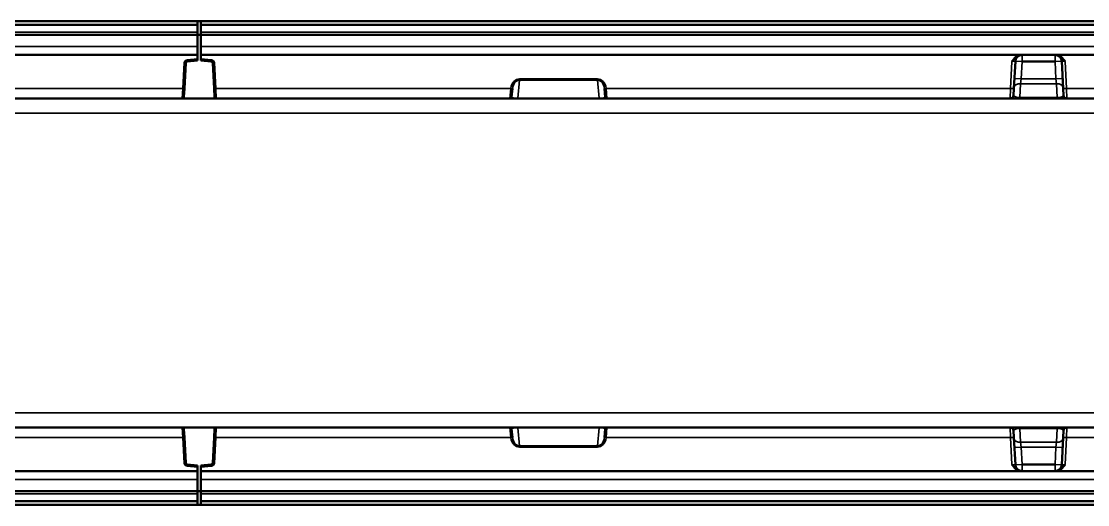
# Model space of a CAD drawing. Header units: millimetres. Extents: x 0 to 1485, y 0 to 1050.
# Drawn here: x 867.1 to 1184.8, y 429.4 to 573.4 of the extents above; entities that cross this region are included whole.
import ezdxf

# ---------------------------------------------------------------- set-up
doc = ezdxf.new("R2010")
doc.units = ezdxf.units.MM
doc.header["$LTSCALE"] = 2.5
doc.layers.add('Sichtbar (ISO)', color=7, linetype='Continuous', lineweight=50)
doc.layers.add('Sichtbar schmal (ISO)', color=7, linetype='Continuous', lineweight=35)

msp = doc.modelspace()

# ---------------------------------------------------------------- linework, layer by layer
at = {"layer": 'Sichtbar (ISO)'}
for p, q in [((919.6458354449126, 573.3937805098425), (420.6458354449124, 573.3937805098425)), ((919.6458354449126, 572.3937805098477), (420.6458354449124, 572.3937805098476)), ((919.6458354449126, 573.393780509842), (920.6458354449123, 573.393780509842)), ((919.6458354449126, 572.393780509843), (919.6458354449126, 573.3937805098425)), ((919.6458354449126, 572.3937805098478), (919.6458354449126, 570.1551016680177)), ((920.6458354449123, 573.3937805098426), (920.6458354449123, 572.3937805098432)), ((1419.645835444913, 573.3937805098427), (920.6458354449123, 573.3937805098426)), ((920.6458354449123, 570.1551016680176), (920.6458354449123, 572.3937805098478)), ((1419.645835444913, 572.3937805098478), (920.6458354449123, 572.3937805098478)), ((919.6458354449126, 569.3937805098485), (420.6458354449124, 569.3937805098484)), ((919.6458354449126, 569.3937805098485), (919.6458354449126, 570.1551016680176)), ((919.6458354449126, 569.393780509842), (920.6458354449123, 569.393780509842)), ((919.6458354449126, 565.8937805098485), (919.6458354449126, 569.3937805098485)), ((920.6458354449123, 570.1551016680177), (920.6458354449123, 569.3937805098485)), ((920.6458354449123, 569.3937805098485), (920.6458354449123, 565.8937805098485)), ((1419.645835444913, 569.3937805098486), (920.6458354449123, 569.3937805098485)), ((919.6458354449126, 565.8937805098485), (919.6458354449126, 563.3937805098477)), ((920.6458354449123, 563.3937805098478), (920.6458354449123, 565.8937805098485)), ((919.6458354449126, 563.3937805098477), (420.6458354449124, 563.3937805098476)), ((919.6458354449126, 562.2019007509547), (919.6458354449126, 563.3937805098423)), ((919.6458354449126, 562.2019007509547), (919.6458354449126, 561.6999908321828)), ((1419.645835444913, 563.3937805098479), (920.6458354449123, 563.3937805098478)), ((920.6458354449123, 563.3937805098423), (920.6458354449123, 562.2019007509548)), ((920.6458354449123, 561.699990832183), (920.6458354449123, 562.2019007509548)), ((915.7252018050265, 553.3676125317206), (916.1230879685761, 560.9597328045652)), ((916.5788248645797, 561.4316621754896), (919.6458354449126, 561.6999908321828)), ((920.6458354449123, 561.699990832183), (923.7128460252453, 561.4316621754897)), ((924.1685829212489, 560.9597328045653), (924.5664690847984, 553.3676125317207)), ((1162.800315971518, 553.3414445535991), (1163.227806639513, 561.498452422328)), ((1175.066605180803, 561.3937805098403), (1165.225065709022, 561.3937805098403)), ((1177.063864250312, 561.498452422328), (1177.491354918307, 553.3414445535991)), ((915.7252018050265, 553.3676125317206), (915.5941823568188, 550.8676125317198)), ((924.6974885330062, 550.8676125317199), (924.5664690847984, 553.3676125317207)), ((1013.455654958612, 553.3415162782084), (1013.192894370448, 550.8415162782076)), ((1013.455654958612, 553.3415162782084), (1013.463151887867, 553.4128447954274)), ((1040.828519001958, 553.4128447954274), (1040.836015931213, 553.3415162782084)), ((1041.098776519377, 550.8415162782076), (1040.836015931213, 553.3415162782084)), ((1162.800315971518, 553.3414445535992), (1162.695500412952, 551.3414445535986)), ((1177.596170476873, 551.3414445535986), (1177.491354918307, 553.3414445535992)), ((827.5960374670614, 550.3937805098413), (915.0948675894416, 550.3937805098413)), ((915.0948675894416, 550.3937805098411), (925.1968033003832, 550.3937805098411)), ((925.1968033003834, 550.3937805098415), (1012.695633422764, 550.3937805098415)), ((1012.695633422764, 550.3937805098411), (1014.994163248719, 550.3937805098399)), ((1014.994163248719, 550.3937805098399), (1039.297507641106, 550.3937805098399)), ((1039.297507641106, 550.3937805098399), (1041.596037467061, 550.3937805098411)), ((1041.596037467061, 550.3937805098415), (1161.696870878198, 550.3937805098415)), ((1161.696870878198, 550.3937805098399), (1162.645835444912, 550.393780509839)), ((1162.645835444912, 550.393780509839), (1163.306887562923, 550.3937805098387)), ((1163.306887562923, 550.3937805098387), (1164.589814227837, 550.3937805098386)), ((1164.589814227837, 550.3937805098386), (1175.701856661987, 550.3937805098386)), ((1175.701856661987, 550.3937805098386), (1176.984783326902, 550.3937805098387)), ((1176.984783326902, 550.3937805098387), (1177.645835444913, 550.393780509839)), ((1177.645835444913, 550.393780509839), (1178.594800011628, 550.3937805098399)), ((1178.594800011628, 550.3937805098415), (1298.695633422763, 550.3937805098415)), ((915.0948675894416, 452.3937805098414), (827.5960374670614, 452.3937805098413)), ((915.0948675894417, 452.3937805098411), (925.1968033003834, 452.3937805098411)), ((915.5941823568188, 451.9199484879629), (915.7252018050265, 449.4199484879635)), ((924.5664690847987, 449.4199484879636), (924.6974885330063, 451.9199484879629)), ((1012.695633422764, 452.3937805098415), (925.1968033003834, 452.3937805098414)), ((1014.994163248719, 452.39378050984), (1012.695633422764, 452.3937805098411)), ((1013.192894370448, 451.9460447414753), (1013.455654958612, 449.4460447414759)), ((1039.297507641106, 452.39378050984), (1014.994163248719, 452.39378050984)), ((1041.596037467062, 452.3937805098411), (1039.297507641106, 452.39378050984)), ((1040.836015931213, 449.4460447414759), (1041.098776519377, 451.9460447414753)), ((1161.696870878198, 452.3937805098415), (1041.596037467062, 452.3937805098415)), ((1162.645835444913, 452.393780509839), (1161.696870878198, 452.3937805098399)), ((1163.306887562924, 452.3937805098388), (1162.645835444913, 452.393780509839)), ((1162.695500412952, 451.4461164660844), (1162.800315971519, 449.4461164660851)), ((1164.589814227838, 452.3937805098387), (1163.306887562924, 452.3937805098388)), ((1175.701856661988, 452.3937805098387), (1164.589814227838, 452.3937805098387)), ((1176.984783326902, 452.3937805098388), (1175.701856661988, 452.3937805098387)), ((1177.645835444913, 452.393780509839), (1176.984783326902, 452.3937805098388)), ((1177.491354918307, 449.4461164660851), (1177.596170476873, 451.4461164660844)), ((1178.594800011628, 452.3937805098399), (1177.645835444913, 452.393780509839)), ((1298.695633422764, 452.3937805098416), (1178.594800011628, 452.3937805098415)), ((916.1230879685761, 441.8278282151189), (915.7252018050265, 449.4199484879635)), ((924.5664690847987, 449.4199484879636), (924.1685829212491, 441.827828215119)), ((1013.463151887867, 449.3747162242569), (1013.455654958612, 449.4460447414759)), ((1040.836015931213, 449.446044741476), (1040.828519001958, 449.3747162242569)), ((1163.227806639513, 441.2891085973562), (1162.800315971519, 449.4461164660851)), ((1177.491354918307, 449.4461164660851), (1177.063864250313, 441.2891085973562)), ((420.6458354449124, 439.3937805098476), (919.6458354449126, 439.3937805098477)), ((919.6458354449126, 441.0875701875013), (916.5788248645797, 441.3558988441945)), ((919.6458354449126, 441.0875701875013), (919.6458354449126, 440.5856602687298)), ((919.6458354449126, 439.3937805098423), (919.6458354449126, 440.5856602687298)), ((919.6458354449126, 439.3937805098478), (919.6458354449126, 436.8937805098485)), ((923.7128460252457, 441.3558988441946), (920.6458354449126, 441.0875701875014)), ((920.6458354449126, 440.5856602687299), (920.6458354449126, 441.0875701875014)), ((920.6458354449126, 440.5856602687299), (920.6458354449126, 439.3937805098423)), ((920.6458354449126, 439.3937805098478), (1419.645835444913, 439.3937805098479)), ((920.6458354449126, 436.8937805098485), (920.6458354449126, 439.3937805098478)), ((1175.066605180803, 441.3937805098402), (1165.225065709022, 441.3937805098402)), ((919.6458354449126, 433.3937805098485), (919.6458354449126, 436.8937805098485)), ((920.6458354449126, 436.8937805098486), (920.6458354449126, 433.3937805098485)), ((420.6458354449124, 433.3937805098483), (919.6458354449126, 433.3937805098485)), ((919.6458354449126, 433.393780509842), (920.6458354449126, 433.393780509842)), ((919.6458354449126, 432.6324593516794), (919.6458354449126, 433.3937805098485)), ((919.6458354449126, 432.6324593516792), (919.6458354449126, 430.3937805098476)), ((920.6458354449126, 433.3937805098485), (920.6458354449126, 432.6324593516794)), ((920.6458354449126, 433.3937805098485), (1419.645835444913, 433.3937805098487)), ((920.6458354449126, 430.3937805098477), (920.6458354449126, 432.6324593516794)), ((420.6458354449124, 430.3937805098476), (919.6458354449126, 430.3937805098477)), ((420.6458354449124, 429.3937805098424), (919.6458354449126, 429.3937805098425)), ((919.6458354449126, 429.3937805098425), (919.6458354449126, 430.393780509843)), ((920.6458354449126, 429.393780509842), (919.6458354449126, 429.393780509842)), ((920.6458354449126, 430.3937805098478), (1419.645835444913, 430.3937805098479)), ((920.6458354449126, 430.3937805098431), (920.6458354449126, 429.3937805098426)), ((920.6458354449126, 429.3937805098426), (1419.645835444913, 429.3937805098428))]:
    msp.add_line(p, q, dxfattribs=at)
for centre, radius, start, end in [((1165.225065709022, 561.393780509842), 2.000000000000008, 90, 177.0000000000002), ((1175.066605180803, 561.393780509842), 2.000000000000004, 2.999999999999801, 90), ((916.6224027359533, 560.9335648264438), 0.4999999999999685, 95.00000000000065, 177.0000000000024), ((923.6692681538717, 560.9335648264438), 0.5000000000000481, 2.999999999997614, 85.00000000000024), ((915.0948675894416, 550.8937805098413), 0.4999999999999685, 270, 357.0000000000024), ((925.1968033003834, 550.8937805098415), 0.5000000000000417, 182.9999999999976, 269.9999999999797), ((1012.695633422764, 550.8937805098415), 0.4999999999999778, 270, 354.0000000000022), ((1041.596037467061, 550.8937805098415), 0.5000000000000071, 186.0000000000078, 270), ((1161.696870878198, 551.3937805098415), 1.000000000000001, 269.9999999999898, 356.9999999999973), ((1178.594800011628, 551.3937805098415), 0.9999999999999993, 183.0000000000027, 270.0000000000102), ((915.0948675894416, 451.8937805098413), 0.5000000000000417, 2.999999999997614, 89.99999999997965), ((925.1968033003834, 451.8937805098415), 0.4999999999999686, 90, 177.0000000000024), ((1012.695633422764, 451.8937805098414), 0.5000000000000073, 6.000000000007876, 90), ((1041.596037467062, 451.8937805098415), 0.5000000000000153, 90, 174.0000000000022), ((1161.696870878198, 451.3937805098415), 0.9999999999999996, 3.000000000002719, 90.00000000001017), ((1178.594800011628, 451.3937805098415), 1.000000000000001, 89.99999999998981, 176.9999999999973), ((916.6224027359533, 441.8539961932405), 0.5000000000000481, 182.9999999999976, 265.0000000000002), ((923.6692681538718, 441.8539961932405), 0.4999999999999686, 275.0000000000007, 357.0000000000024), ((1165.225065709022, 441.393780509842), 2.000000000000005, 182.9999999999998, 270), ((1175.066605180803, 441.393780509842), 2.000000000000009, 270, 357.0000000000002)]:
    msp.add_arc(centre, radius, start, end, dxfattribs=at)
for points, knots in [([(1165.053257376419, 563.3937805098424), (1164.754330523664, 563.3937805098424), (1164.460114818801, 563.3344892993707), (1163.805831377148, 563.0791487411498), (1163.509951760989, 562.8638271691099), (1162.867221193466, 562.3029498598501), (1162.540769647548, 561.8442186854463), (1162.223961678213, 561.3980240983325), (1162.222455247899, 561.3959024072939), (1162.220948671028, 561.3937805098424)], [0, 0, 0, 0, 0.0896780558264972, 0.0896780558264972, 0.2099850739893184, 0.2099850739893184, 0.4517981035453646, 0.4517981035453646, 0.4529535461458499, 0.4529535461458499, 0.4529535461458499, 0.4529535461458499]), ([(1178.070722218797, 561.3937805098424), (1178.069215641926, 561.3959024072939), (1178.067709211612, 561.3980240983325), (1177.750901242277, 561.8442186854463), (1177.424449696359, 562.3029498598501), (1176.781719128835, 562.86382716911), (1176.485839512677, 563.0791487411498), (1175.831556071024, 563.3344892993707), (1175.537340366161, 563.3937805098424), (1175.238413513406, 563.3937805098424)], [-0.0007807048352370099, -0.0007807048352370099, -0.0007807048352370099, -0.0007807048352370099, 0, 0, 0.1633872607072216, 0.1633872607072216, 0.2446758255855166, 0.2446758255855166, 0.3052691356893964, 0.3052691356893964, 0.3052691356893964, 0.3052691356893964]), ([(1162.220948671028, 441.3937805098424), (1162.2224552479, 441.3916586123909), (1162.223961678213, 441.3895369213522), (1162.540769647548, 440.9433423342384), (1162.867221193467, 440.4846111598347), (1163.50995176099, 439.9237338505748), (1163.805831377148, 439.7084122785349), (1164.460114818801, 439.453071720314), (1164.754330523665, 439.3937805098424), (1165.053257376419, 439.3937805098424)], [-0.0007807048352370099, -0.0007807048352370099, -0.0007807048352370099, -0.0007807048352370099, 0, 0, 0.1633872607072216, 0.1633872607072216, 0.2446758255855166, 0.2446758255855166, 0.3052691356893964, 0.3052691356893964, 0.3052691356893964, 0.3052691356893964]), ([(1175.238413513406, 439.3937805098424), (1175.537340366161, 439.3937805098424), (1175.831556071025, 439.453071720314), (1176.485839512678, 439.7084122785349), (1176.781719128836, 439.9237338505749), (1177.424449696359, 440.4846111598347), (1177.750901242277, 440.9433423342384), (1178.067709211612, 441.3895369213522), (1178.069215641926, 441.3916586123909), (1178.070722218797, 441.3937805098424)], [0, 0, 0, 0, 0.0896780558264972, 0.0896780558264972, 0.2099850739893184, 0.2099850739893184, 0.4517981035453646, 0.4517981035453646, 0.4529535461458499, 0.4529535461458499, 0.4529535461458499, 0.4529535461458499])]:
    msp.add_open_spline(points, degree=3, knots=knots, dxfattribs=at)
at = {"layer": 'Sichtbar schmal (ISO)'}
for p, q in [((919.6458354449126, 570.1551016680176), (420.6458354449124, 570.1551016680174)), ((1419.645835444913, 570.1551016680178), (920.6458354449123, 570.1551016680177)), ((919.6458354449126, 565.8937805098485), (420.6458354449124, 565.8937805098484)), ((1419.645835444913, 565.8937805098486), (920.6458354449123, 565.8937805098485)), ((919.6458354449126, 562.2019007509547), (916.5352469932058, 561.9297595245357)), ((923.7564238966191, 561.9297595245357), (920.6458354449123, 562.2019007509548)), ((1165.225065709022, 561.3937805098403), (1165.225065709022, 563.3937805098409)), ((1175.066605180803, 563.3937805098409), (1175.066605180803, 561.3937805098403)), ((915.6237732011988, 560.9859007826868), (915.2258870376493, 553.3937805098423)), ((915.6237732011988, 560.9859007826868), (916.1230879685761, 560.9597328045652)), ((916.5788248645797, 561.4316621754896), (916.5352469932058, 561.9297595245357)), ((923.7564238966191, 561.9297595245357), (923.7128460252453, 561.4316621754897)), ((924.1685829212489, 560.9597328045653), (924.6678976886262, 560.9859007826869)), ((925.0657838521757, 553.3937805098424), (924.6678976886262, 560.9859007826869)), ((1162.220948671028, 561.3937805098424), (1161.801686436764, 553.3937805098424)), ((1163.227806639513, 561.498452422328), (1162.220948671028, 561.3937805098424)), ((1163.227806639512, 561.4984524223269), (1165.225065709022, 561.3937805098403)), ((1164.954035059229, 556.2222076345865), (1165.225065709022, 561.3937805098403)), ((1165.225065709022, 561.3937805098403), (1175.066605180803, 561.3937805098403)), ((1175.066605180803, 561.3937805098403), (1177.063864250312, 561.4984524223269)), ((1175.066605180803, 561.3937805098403), (1175.337635830596, 556.2222076345865)), ((1178.070722218797, 561.3937805098424), (1177.063864250312, 561.498452422328)), ((1178.489984453061, 553.3937805098424), (1178.070722218797, 561.3937805098424)), ((1014.994163248719, 550.4842044876955), (1015.557726254609, 555.8461483186513)), ((1038.733944635216, 556.2557243407958), (1015.557726254609, 556.2557243407958)), ((1015.557726254609, 556.2557243407958), (1015.557726254609, 555.8461483186512)), ((1015.557726254609, 555.8461483186513), (1038.733944635216, 555.8461483186513)), ((1038.733944635216, 556.2557243407958), (1038.733944635216, 555.8461483186512)), ((1038.733944635216, 555.8461483186513), (1039.297507641106, 550.4842044876956)), ((1162.95677598972, 556.326879547073), (1164.954035059229, 556.2222076345864)), ((1164.954035059229, 556.2222076345865), (1164.805803474757, 554.8079940722132)), ((1175.337635830596, 556.2222076345865), (1164.954035059229, 556.2222076345865)), ((1175.337635830596, 556.2222076345864), (1177.334894900105, 556.326879547073)), ((1175.485867415068, 554.8079940722132), (1175.337635830596, 556.2222076345864)), ((915.2258870376493, 553.3937805098423), (827.3332768788972, 553.3937805098423)), ((915.0948675894416, 550.3937805098413), (915.2258870376493, 553.3937805098423)), ((915.2258870376493, 553.3937805098423), (915.7252018050265, 553.3676125317206)), ((925.0657838521757, 553.3937805098424), (924.5664690847984, 553.3676125317207)), ((1012.958394010928, 553.3937805098424), (925.0657838521757, 553.3937805098424)), ((925.0657838521757, 553.3937805098424), (925.1968033003834, 550.3937805098415)), ((1012.695633422764, 550.3937805098415), (1012.958394010928, 553.3937805098424)), ((1012.965890940183, 553.4651090270613), (1012.958394010928, 553.3937805098424)), ((1013.455654958612, 553.3415162782084), (1012.958394010928, 553.3937805098424)), ((1012.965890940183, 553.4651090270614), (1013.463151887867, 553.4128447954274)), ((1041.325779949642, 553.4651090270614), (1040.828519001958, 553.4128447954274)), ((1041.333276878897, 553.3937805098424), (1040.836015931213, 553.3415162782084)), ((1041.333276878897, 553.3937805098424), (1041.325779949642, 553.4651090270613)), ((1161.801686436764, 553.3937805098424), (1041.333276878897, 553.3937805098424)), ((1041.333276878897, 553.3937805098424), (1041.596037467061, 550.3937805098415)), ((1161.696870878198, 550.3937805098415), (1161.801686436764, 553.3937805098424)), ((1161.801686436764, 553.3937805098424), (1162.800315971518, 553.3414445535992)), ((1164.589814227837, 550.6866737286523), (1164.805803474757, 554.8079940722132)), ((1164.805803474757, 554.8079940722132), (1175.485867415068, 554.8079940722132)), ((1175.485867415068, 554.8079940722132), (1175.701856661987, 550.6866737286523)), ((1178.489984453061, 553.3937805098424), (1177.491354918307, 553.3414445535992)), ((1178.489984453061, 553.3937805098424), (1178.594800011627, 550.3937805098415)), ((1298.958394010928, 553.3937805098424), (1178.489984453061, 553.3937805098424)), ((1014.994163248719, 550.3937805098399), (1014.994163248719, 550.4842044876956)), ((1039.297507641106, 550.4842044876956), (1014.994163248719, 550.4842044876955)), ((1039.297507641106, 550.3937805098399), (1039.297507641106, 550.4842044876955)), ((1164.589814227837, 550.3937805098386), (1164.589814227837, 550.6866737286523)), ((1175.701856661987, 550.6866737286523), (1164.589814227837, 550.6866737286523)), ((1175.701856661987, 550.6866737286523), (1175.701856661987, 550.3937805098386)), ((424.1458354449124, 546.0616211546663), (1416.145835444912, 546.0616211546666)), ((424.1458354449124, 456.7259398649798), (1416.145835444912, 456.7259398649799)), ((915.2258870376493, 449.3937805098423), (915.0948675894416, 452.3937805098414)), ((925.1968033003836, 452.3937805098414), (925.0657838521759, 449.3937805098423)), ((1012.958394010928, 449.3937805098423), (1012.695633422764, 452.3937805098415)), ((1014.994163248719, 452.39378050984), (1014.994163248719, 452.3033565319845)), ((1014.994163248719, 452.3033565319845), (1039.297507641106, 452.3033565319845)), ((1015.557726254609, 446.9414127010332), (1014.994163248719, 452.3033565319845)), ((1039.297507641106, 452.3033565319845), (1038.733944635216, 446.9414127010332)), ((1039.297507641106, 452.39378050984), (1039.297507641106, 452.3033565319845)), ((1041.596037467062, 452.3937805098415), (1041.333276878897, 449.3937805098423)), ((1161.801686436764, 449.3937805098423), (1161.696870878198, 452.3937805098415)), ((1164.589814227838, 452.1008872910255), (1164.589814227838, 452.3937805098387)), ((1164.805803474758, 447.979566947467), (1164.589814227838, 452.1008872910255)), ((1164.589814227838, 452.1008872910255), (1175.701856661988, 452.1008872910255)), ((1175.701856661988, 452.1008872910255), (1175.485867415068, 447.979566947467)), ((1175.701856661988, 452.3937805098387), (1175.701856661988, 452.1008872910255)), ((1178.594800011628, 452.3937805098415), (1178.489984453062, 449.3937805098423)), ((827.3332768788972, 449.3937805098423), (915.2258870376493, 449.3937805098423)), ((915.2258870376493, 449.3937805098423), (915.7252018050265, 449.4199484879635)), ((915.2258870376493, 449.3937805098423), (915.6237732011988, 441.8016602369977)), ((925.0657838521759, 449.3937805098423), (924.5664690847987, 449.4199484879636)), ((924.6678976886263, 441.8016602369977), (925.0657838521759, 449.3937805098423)), ((925.0657838521759, 449.3937805098423), (1012.958394010928, 449.3937805098423)), ((1012.958394010928, 449.3937805098423), (1013.455654958612, 449.4460447414759)), ((1012.958394010928, 449.3937805098423), (1012.965890940183, 449.3224519926233)), ((1012.965890940183, 449.3224519926233), (1013.463151887867, 449.3747162242569)), ((1041.325779949643, 449.3224519926233), (1040.828519001958, 449.3747162242569)), ((1040.836015931213, 449.446044741476), (1041.333276878897, 449.3937805098424)), ((1041.325779949643, 449.3224519926233), (1041.333276878897, 449.3937805098423)), ((1041.333276878897, 449.3937805098423), (1161.801686436764, 449.3937805098424)), ((1161.801686436764, 449.3937805098423), (1162.800315971519, 449.446116466085)), ((1161.801686436764, 449.3937805098424), (1162.220948671028, 441.3937805098424)), ((1164.805803474758, 447.979566947467), (1164.954035059229, 446.5653533850941)), ((1175.485867415068, 447.979566947467), (1164.805803474758, 447.979566947467)), ((1175.337635830596, 446.565353385094), (1175.485867415068, 447.979566947467)), ((1178.489984453062, 449.3937805098423), (1177.491354918307, 449.446116466085)), ((1178.070722218797, 441.3937805098424), (1178.489984453062, 449.3937805098424)), ((1178.489984453062, 449.3937805098424), (1298.958394010928, 449.3937805098424)), ((1015.557726254609, 446.5318366788887), (1015.557726254609, 446.9414127010332)), ((1038.733944635216, 446.9414127010332), (1015.557726254609, 446.9414127010332)), ((1015.557726254609, 446.5318366788888), (1038.733944635216, 446.5318366788888)), ((1038.733944635216, 446.5318366788888), (1038.733944635216, 446.9414127010332)), ((1164.954035059229, 446.5653533850941), (1162.95677598972, 446.4606814726088)), ((1165.225065709022, 441.3937805098403), (1164.954035059229, 446.5653533850941)), ((1164.954035059229, 446.5653533850941), (1175.337635830596, 446.5653533850941)), ((1175.337635830596, 446.5653533850941), (1175.066605180803, 441.3937805098403)), ((1177.334894900105, 446.4606814726088), (1175.337635830596, 446.5653533850941)), ((916.1230879685761, 441.8278282151189), (915.6237732011988, 441.8016602369977)), ((924.6678976886263, 441.8016602369977), (924.1685829212491, 441.827828215119)), ((916.5352469932058, 440.8578014951489), (916.5788248645797, 441.3558988441945)), ((916.5352469932058, 440.8578014951489), (919.6458354449126, 440.5856602687298)), ((920.6458354449126, 440.5856602687299), (923.7564238966194, 440.8578014951489)), ((923.7128460252455, 441.3558988441946), (923.7564238966194, 440.8578014951489)), ((1162.220948671028, 441.3937805098423), (1163.227806639513, 441.2891085973562)), ((1165.225065709022, 441.3937805098403), (1163.227806639513, 441.289108597355)), ((1175.066605180803, 441.3937805098403), (1165.225065709022, 441.3937805098403)), ((1165.225065709022, 439.393780509841), (1165.225065709022, 441.3937805098403)), ((1177.063864250313, 441.289108597355), (1175.066605180803, 441.3937805098403)), ((1175.066605180803, 441.3937805098403), (1175.066605180803, 439.393780509841)), ((1177.063864250312, 441.2891085973562), (1178.070722218797, 441.3937805098423)), ((420.6458354449124, 436.8937805098484), (919.6458354449126, 436.8937805098485)), ((920.6458354449126, 436.8937805098486), (1419.645835444913, 436.8937805098486)), ((420.6458354449124, 432.6324593516792), (919.6458354449126, 432.6324593516794)), ((920.6458354449126, 432.6324593516794), (1419.645835444913, 432.6324593516795))]:
    msp.add_line(p, q, dxfattribs=at)
for centre, radius, start, end in [((916.6224027359535, 560.9335648264439), 1.000000000000034, 95.00000000000065, 176.9999999999973), ((923.6692681538715, 560.933564826444), 1.000000000000046, 2.999999999997006, 84.99999999999935), ((916.6224027359535, 441.8539961932406), 1.000000000000046, 182.999999999997, 264.9999999999994), ((923.6692681538717, 441.8539961932407), 1.000000000000035, 275.0000000000007, 356.9999999999973)]:
    msp.add_arc(centre, radius, start, end, dxfattribs=at)
for centre, major_axis, ratio, start_param, end_param in [((1015.452195678603, 553.2037878688923), (0.3195934033762758, 3.040728116887266), 0.817667559494226, 0.08572967861260626, 1.570796326794935), ((1015.452195678603, 553.203787868892), (0.2768586366473962, 2.634133971362675), 0.7551035036033447, 0.08572967861261915, 1.570796326794929), ((1038.839475211221, 553.2037878688923), (-0.3195934033762772, 3.040728116887266), 0.817667559494226, 4.712388980384652, 6.19745562856698), ((1038.839475211221, 553.203787868892), (-0.2768586366473975, 2.634133971362675), 0.7551035036033462, 4.712388980384658, 6.197455628566965), ((1164.805803474757, 553.3937805098406), (-1.997259069509144, 0.1046719124858567), 0.7066217501844154, 4.749404542188074, 6.283185307179567), ((1175.485867415068, 553.3937805098406), (1.997259069509146, 0.1046719124858879), 0.7066217501844155, 0, 1.533780764991501), ((1015.209404121672, 550.8937805098412), (-2.016922316083946, -0.06342594004303609), 0.2008025208545545, 6.255681505146299, 7.740748153328748), ((1039.082266768153, 550.8937805098412), (-2.016922316083946, 0.06342594004303488), 0.2008025208545545, 1.684029807440631, 3.169096455623073), ((1164.700987916191, 551.3937805098399), (-2.005658083952084, -0.07451452204150472), 0.3508360108871445, 6.251713553792094, 7.785494318783589), ((1175.590682973634, 551.3937805098399), (-2.005658083952084, 0.07451452204150491), 0.3508360108871446, 1.639283641985791, 3.173064406977286), ((1015.209404121672, 451.8937805098412), (2.016922316083947, -0.06342594004271987), 0.2008025208533668, 1.684029807440558, 3.169096455623119), ((1039.082266768153, 451.8937805098412), (2.016922316083947, 0.06342594004272067), 0.2008025208533669, 6.255681505146258, 7.740748153328822), ((1164.700987916191, 451.39378050984), (2.005658083952087, -0.07451452204129236), 0.3508360108861037, 1.639283641985628, 3.173064406977076), ((1175.590682973634, 451.39378050984), (2.005658083952087, 0.07451452204129216), 0.3508360108861036, 6.251713553792303, 7.785494318783751), ((1015.452195678603, 449.5837731507924), (0.3195934033762767, -3.040728116887266), 0.8176675594942262, 4.712388980384652, 6.19745562856698), ((1015.452195678603, 449.5837731507922), (0.2768586366473983, -2.634133971362512), 0.755103503603392, 4.712388980384652, 6.197455628566974), ((1038.839475211222, 449.5837731507922), (-0.2768586366473956, -2.634133971362512), 0.7551035036033918, 0.08572967861261027, 1.570796326794933), ((1038.839475211222, 449.5837731507924), (-0.3195934033762736, -3.040728116887265), 0.8176675594942264, 0.08572967861260548, 1.570796326794934), ((1164.805803474758, 449.3937805098406), (-1.997259069509146, -0.1046719124858881), 0.7066217501848345, 2.247816717042384e-14, 1.533780764991479), ((1175.485867415068, 449.3937805098406), (1.99725906950914, -0.1046719124859185), 0.7066217501848344, 4.749404542188118, 6.283185307179611)]:
    msp.add_ellipse(centre, major_axis=major_axis, ratio=ratio, start_param=start_param, end_param=end_param, dxfattribs=at)

doc.saveas('drawing.dxf')
